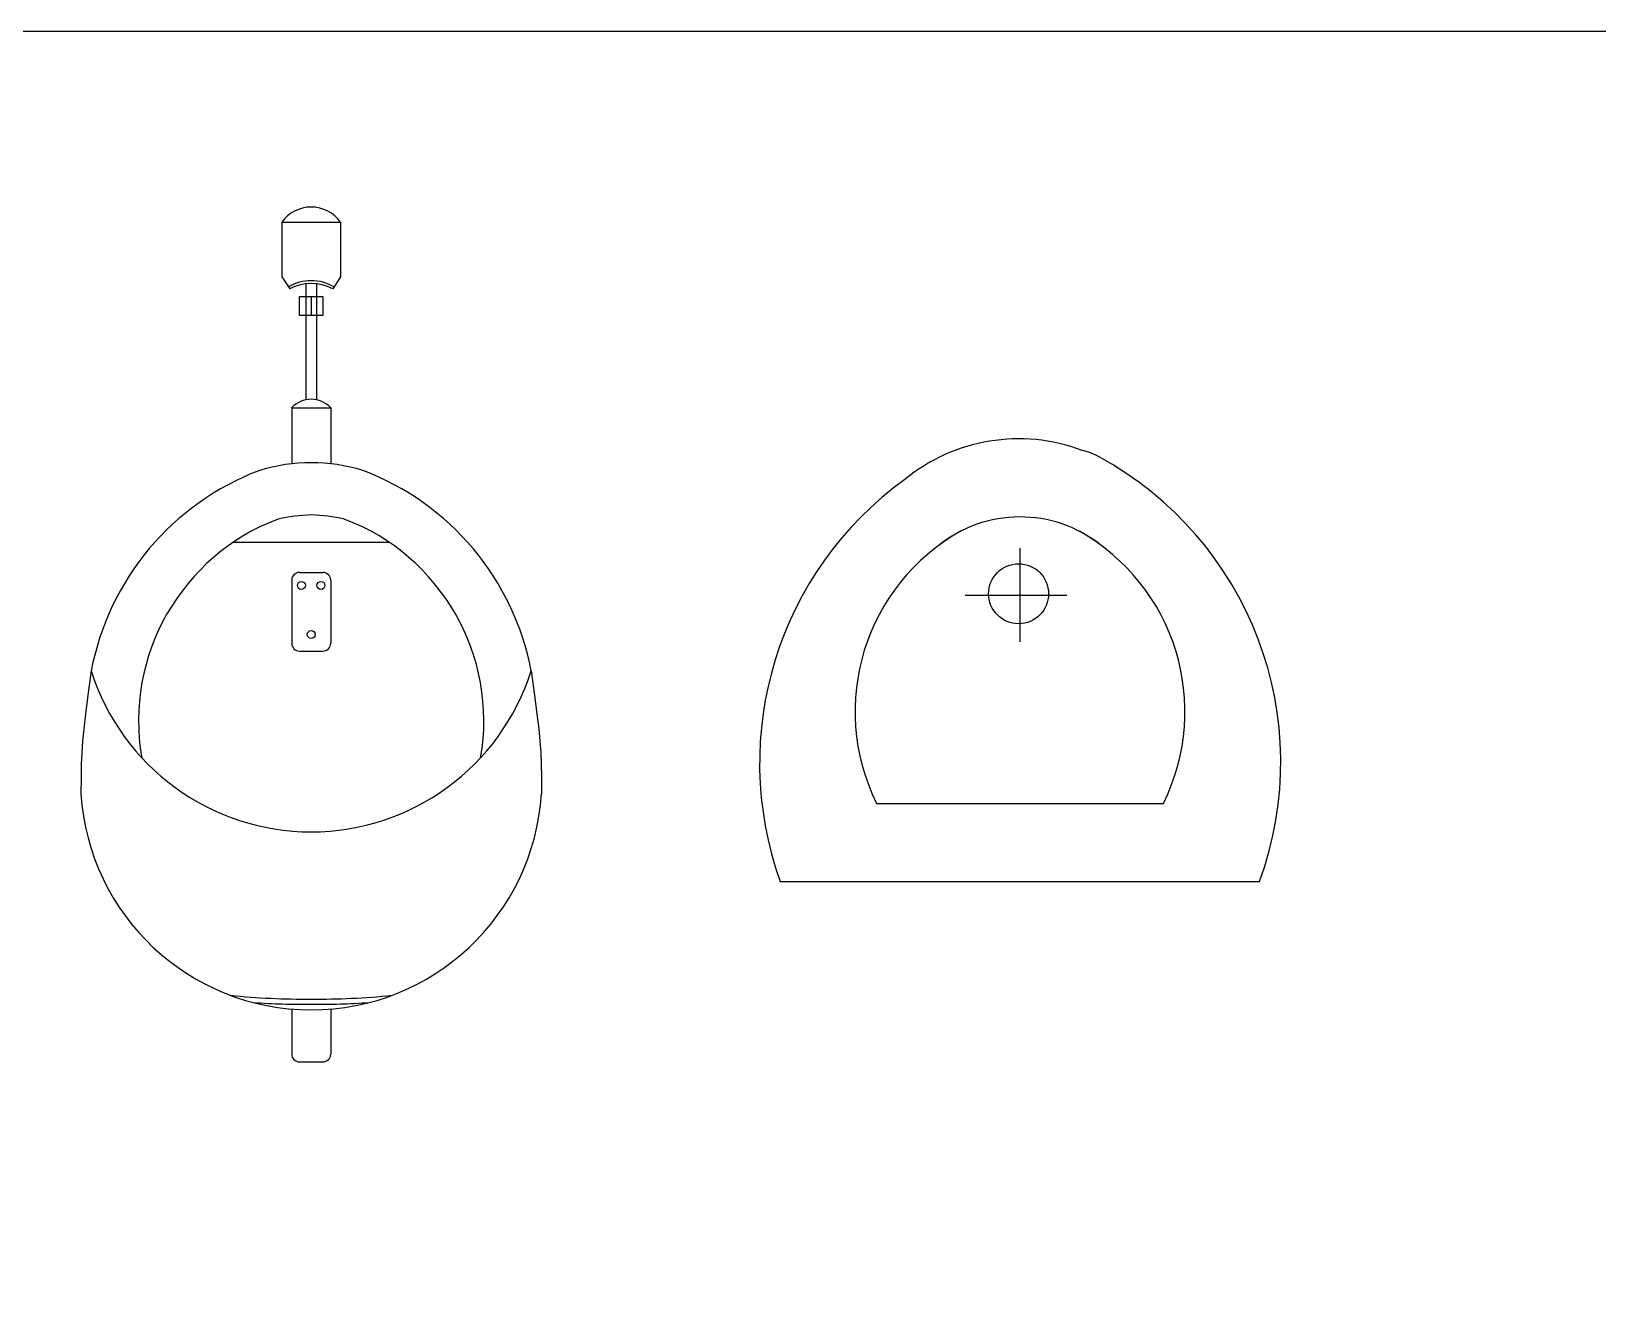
# Model space of a CAD drawing. Header units: inches. Extents: x -10949 to -5554, y -8625 to -6596.
# Drawn here: x -5990.2 to -5931.4, y -7600.5 to -7553.3 of the extents above; entities that cross this region are included whole.
import ezdxf

# ---------------------------------------------------------------- set-up
doc = ezdxf.new("R2010")
doc.units = ezdxf.units.IN
doc.layers.add('THIET-BI', color=21, linetype='Continuous')

msp = doc.modelspace()

# ---------------------------------------------------------------- linework, layer by layer
for p, q in [((-5980.838, -7560.437), (-5978.626, -7560.437)), ((-5980.838, -7560.437), (-5980.838, -7562.485)), ((-5978.626, -7560.437), (-5978.626, -7562.485)), ((-5980.838, -7562.485), (-5980.54, -7562.946)), ((-5979.928, -7562.746), (-5979.928, -7567.107)), ((-5979.928, -7562.96), (-5979.928, -7562.981)), ((-5979.536, -7562.746), (-5979.536, -7567.107)), ((-5978.626, -7562.485), (-5978.923, -7562.946)), ((-5980.171, -7563.231), (-5979.3, -7563.231)), ((-5980.171, -7563.936), (-5980.171, -7563.231)), ((-5979.732, -7563.231), (-5979.732, -7563.936)), ((-5979.732, -7563.231), (-5979.732, -7563.936)), ((-5979.3, -7563.231), (-5979.3, -7563.936)), ((-5979.3, -7563.936), (-5980.171, -7563.936)), ((-5980.465, -7567.409), (-5978.998, -7567.409)), ((-5980.465, -7567.409), (-5980.465, -7569.51)), ((-5978.998, -7567.409), (-5978.998, -7569.51)), ((-5982.655, -7572.459), (-5976.808, -7572.459)), ((-5980.172, -7573.59), (-5979.292, -7573.59)), ((-5980.465, -7573.883), (-5980.465, -7576.253)), ((-5978.998, -7573.883), (-5978.998, -7576.253)), ((-5980.172, -7576.546), (-5979.292, -7576.546)), ((-5987.992, -7577.288), (-5988.116, -7578.201)), ((-5971.472, -7577.288), (-5971.348, -7578.201)), ((-5988.116, -7578.201), (-5988.209, -7578.911)), ((-5971.348, -7578.201), (-5971.255, -7578.911)), ((-5988.209, -7578.911), (-5988.276, -7579.47)), ((-5971.255, -7578.911), (-5971.188, -7579.47)), ((-5988.276, -7579.47), (-5988.321, -7579.933)), ((-5971.188, -7579.47), (-5971.142, -7579.933)), ((-5988.321, -7579.933), (-5988.35, -7580.353)), ((-5971.142, -7579.933), (-5971.114, -7580.353)), ((-5988.35, -7580.353), (-5988.366, -7580.787)), ((-5971.114, -7580.353), (-5971.098, -7580.787)), ((-5988.374, -7581.286), (-5988.379, -7581.906)), ((-5988.366, -7580.787), (-5988.374, -7581.286)), ((-5971.098, -7580.787), (-5971.09, -7581.286)), ((-5971.09, -7581.286), (-5971.085, -7581.906)), ((-5980.465, -7589.991), (-5980.465, -7591.684)), ((-5978.998, -7589.991), (-5978.998, -7591.684)), ((-5980.172, -7591.978), (-5979.292, -7591.978))]:
    msp.add_line(p, q)
msp.add_lwpolyline([(-7116.639, -7553.268), (-5553.9, -7553.268), (-5553.9, -8591.053), (-7116.639, -8591.053)], close=True)
for centre in [(-5980.098, -7574.078), (-5979.366, -7574.078), (-5979.732, -7575.922)]:
    msp.add_circle(centre, 0.149)
for centre, radius, start, end in [((-5979.732, -7561.228), 1.36, 35.56541, 144.43459), ((-5979.732, -7564.383), 1.746, 60.6303, 119.3697), ((-5979.732, -7564.383), 1.649, 60.6303, 119.3697), ((-5979.732, -7568.086), 0.998, 42.67432, 137.32568), ((-5979.732, -7576.107), 6.637, 73.05255, 106.94745), ((-5978.107, -7579.17), 10.063, 110.71855, 169.22177), ((-5981.357, -7579.17), 10.063, 10.77823, 69.28145), ((-5978.107, -7579.17), 8.107, 110.71855, 189.82945), ((-5979.25, -7579.98), 8.568, 93.22158, 101.60929), ((-5980.213, -7579.98), 8.568, 78.39071, 86.77842), ((-5981.357, -7579.17), 8.107, 350.17055, 69.28145), ((-5980.172, -7573.883), 0.293, 90, 180), ((-5979.292, -7573.883), 0.293, 0, 90), ((-5980.172, -7576.253), 0.293, 180, 270), ((-5979.292, -7576.253), 0.293, 270, 0), ((-5979.732, -7574.673), 8.664, 197.56779, 342.43221), ((-5979.732, -7581.358), 8.664, 183.62733, 356.37267), ((-5980.015, -7563.263), 26.354, 264.00714, 270.61466), ((-5979.449, -7563.263), 26.354, 269.38534, 275.99286), ((-5980.015, -7563.263), 26.549, 265.92317, 270.61466), ((-5979.449, -7563.263), 26.549, 269.38534, 274.07683), ((-5980.172, -7591.684), 0.293, 180, 270), ((-5979.292, -7591.684), 0.293, 270, 0)]:
    msp.add_arc(centre, radius, start, end)
at = {"layer": 'THIET-BI', "color": 18, "true_color": 0x000000}
for p, q in [((-5953.118, -7572.681), (-5953.118, -7576.202)), ((-5955.172, -7574.441), (-5951.358, -7574.441)), ((-5958.5, -7582.266), (-5947.732, -7582.266))]:
    msp.add_line(p, q, dxfattribs=at)
msp.add_lwpolyline([(-5950.784, -7569.007, 0.268007), (-5957.445, -7570.103, 0.334548), (-5962.116, -7585.2), (-5944.116, -7585.2, 0.372324), (-5950.17, -7569.24, 0.066802)], format="xyb", close=True, dxfattribs=at)
msp.add_circle((-5953.167, -7574.392), 1.126, dxfattribs=at)
for centre, radius, start, end in [((-5953.117, -7576.397), 4.89, 51.34595, 129.06176), ((-5951.551, -7578.814), 7.759, 119.10321, 206.41404), ((-5954.681, -7578.814), 7.759, 333.58596, 60.70139)]:
    msp.add_arc(centre, radius, start, end, dxfattribs=at)

doc.saveas('drawing.dxf')
